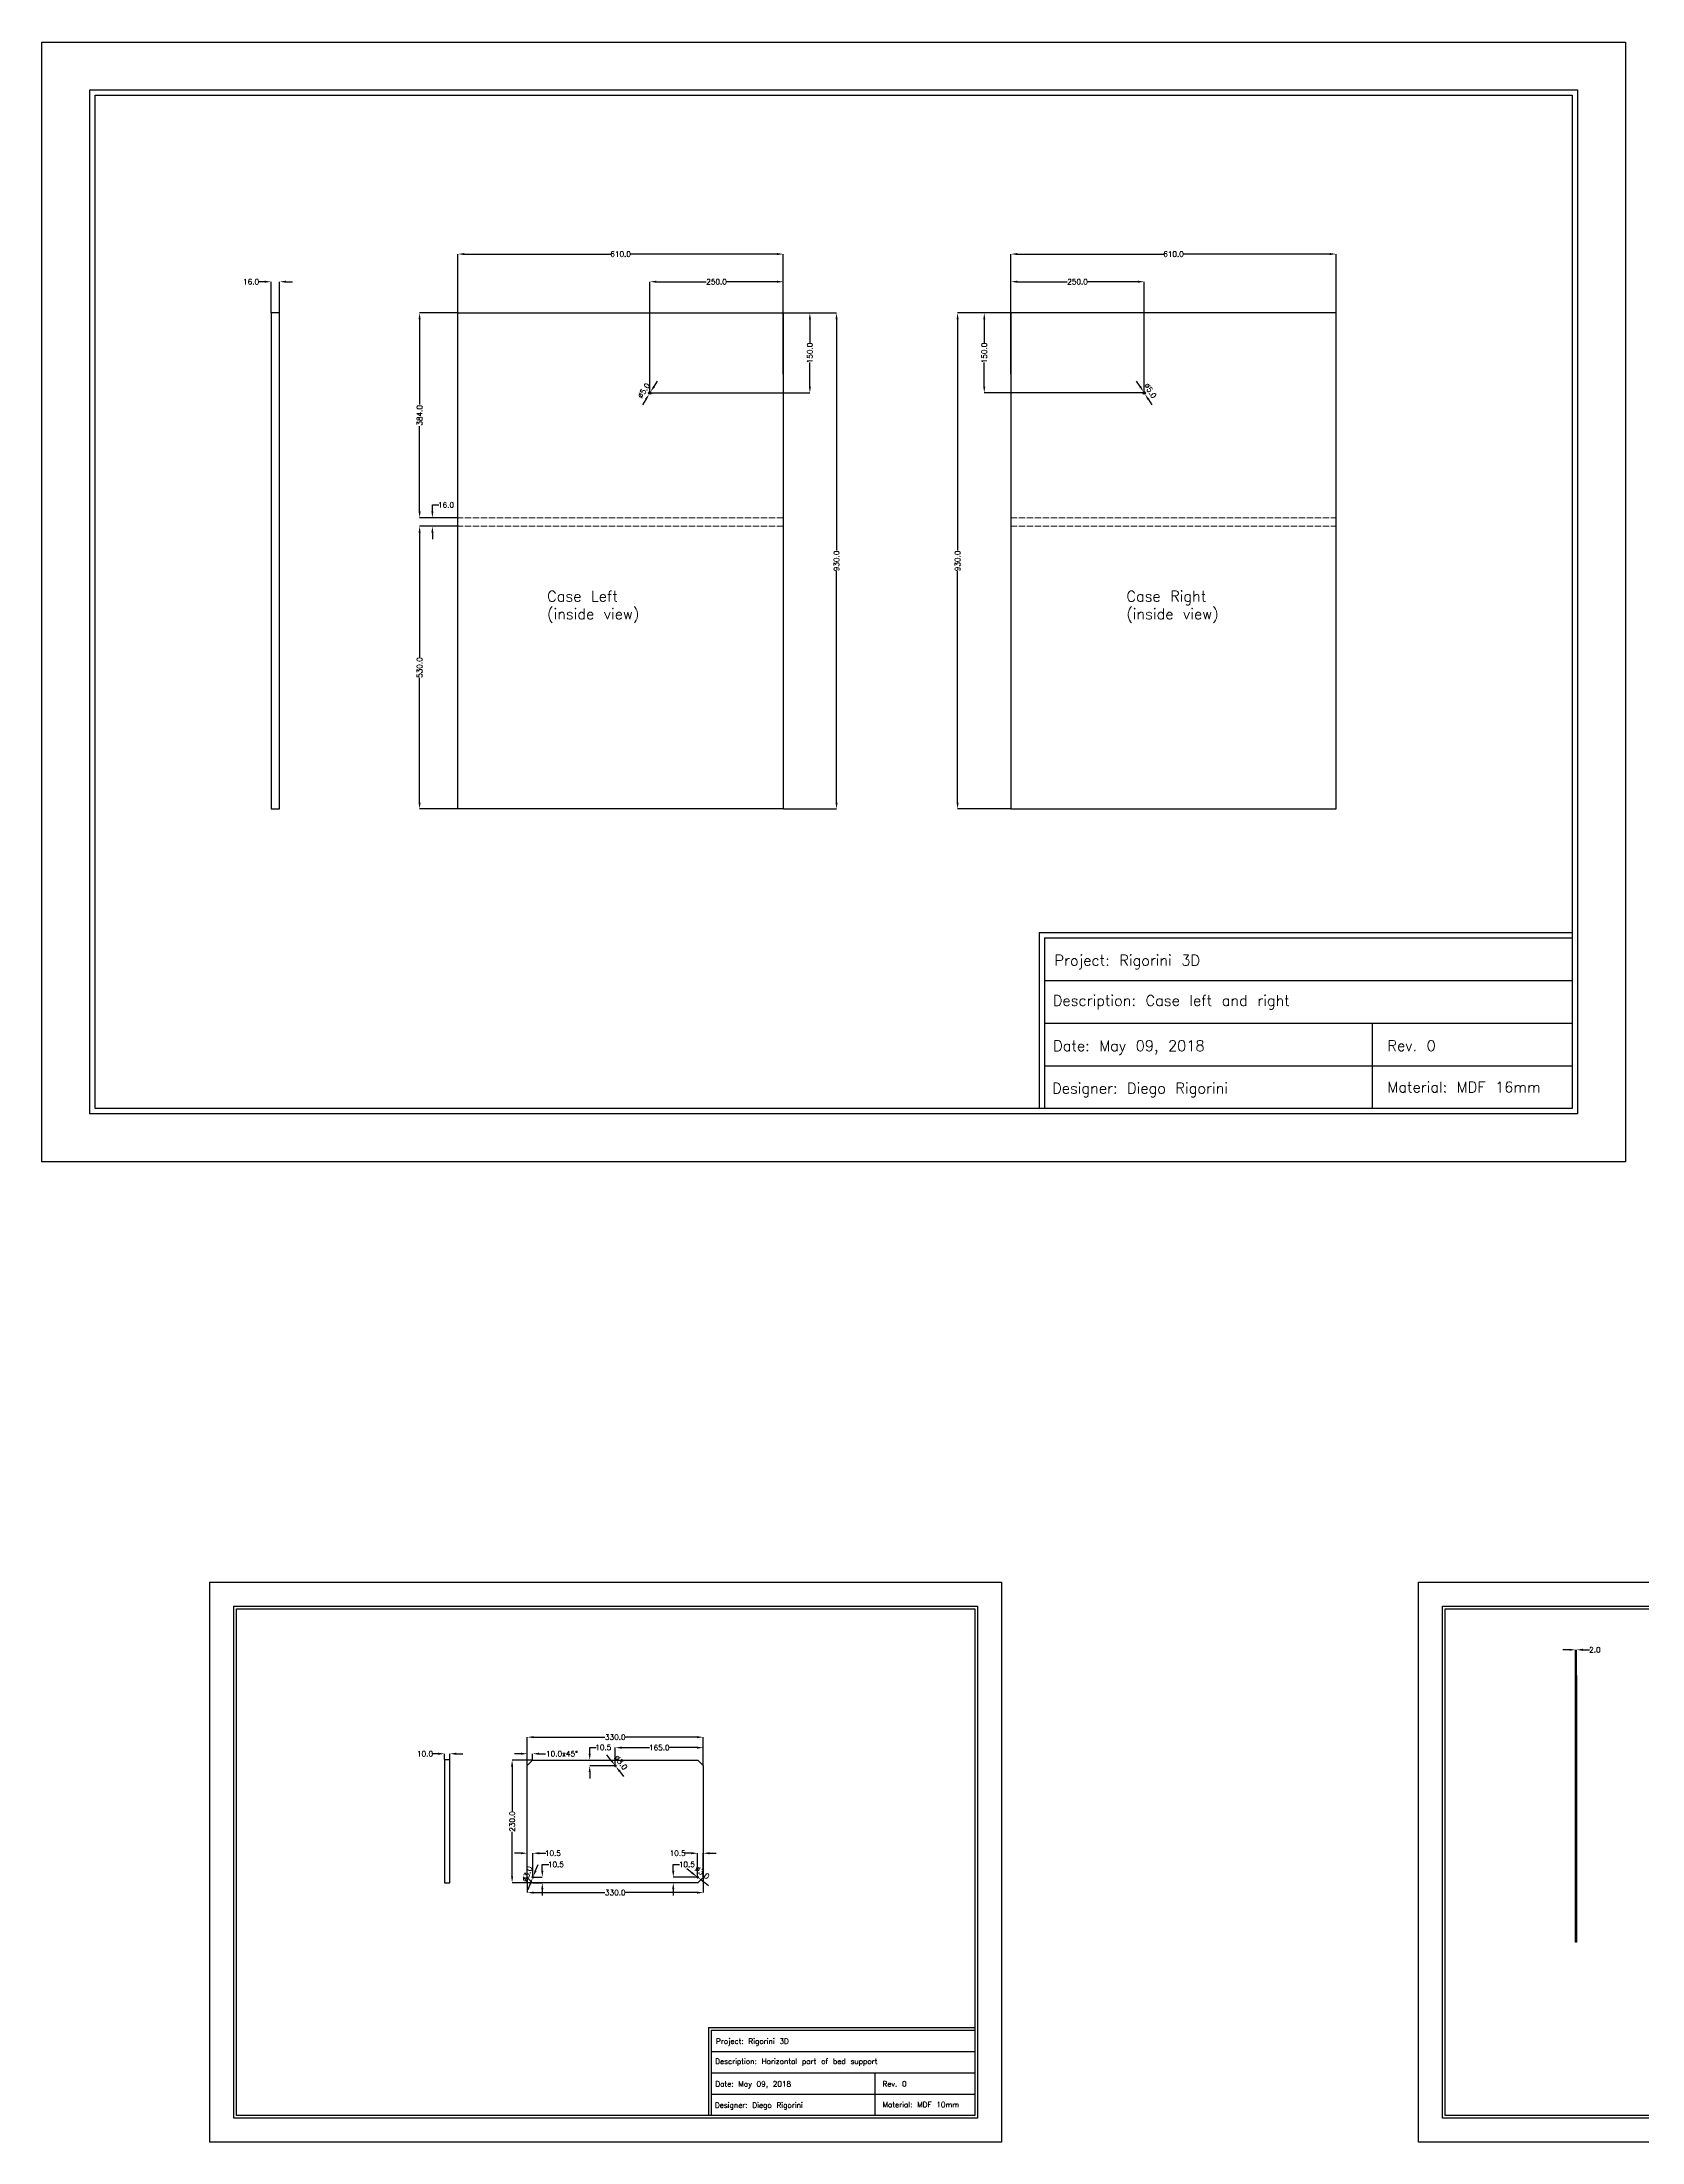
# Model space of a CAD drawing. Header units: millimetres. Extents: x -4601 to 5059, y -189 to 3749.
# Drawn here: x -1205 to 1795, y -189 to 3749 of the extents above; entities that cross this region are included whole.
import ezdxf

# ---------------------------------------------------------------- set-up
doc = ezdxf.new("R2010")
doc.units = ezdxf.units.MM
doc.linetypes.add('ISO02W100', pattern=[15, 12, -3])
doc.layers.get('0').update_dxf_attribs({"lineweight": 25})
doc.layers.add('Construction', color=12, linetype='ISO02W100', lineweight=9)
doc.layers.add('DIMENSION', color=150, linetype='Continuous', lineweight=9)
doc.layers.add('NoPrint', color=3, linetype='Continuous', plot=False)
doc.styles.get("Standard").update_dxf_attribs({"font": 'txt.shx', "height": 10})
doc.dimstyles.get("Standard").update_dxf_attribs({"dimscale": 100, "dimtxt": 12, "dimasz": 12, "dimexe": 0, "dimexo": 0.5, "dimgap": 1, "dimtad": 0, "dimtoh": 1, "dimdec": 1, "dimzin": 0, "dimdsep": 46, "dimtxsty": 'Standard', "dimcen": 2.5, "dimadec": 0, "dimazin": 0, "dimtfac": 1, "dimtdec": 4, "dimtofl": 0, "dimtmove": 0, "dimatfit": 3, "dimfxl": 1, "dimtolj": 1, "dimtzin": 0, "dimarcsym": 0})

# ---------------------------------------------------------------- blocks, each defined once
blk = doc.blocks.new('*D9')
at = {"layer": 'Defpoints', "color": 0}
for p in [(611.9, 3299.1), (611.9, 3125.1), (861.9, 3090.5)]:
    blk.add_point(p, dxfattribs=at)
at = {"layer": 'DIMENSION', "color": 0, "lineweight": -2}
for p, q in [((611.9, 3125.6), (611.9, 3299.1)), ((623.9, 3299.1), (717.6, 3299.1)), ((849.9, 3299.1), (756.3, 3299.1)), ((861.9, 3091), (861.9, 3299.1))]:
    blk.add_line(p, q, dxfattribs=at)
at = {"layer": 'DIMENSION', "color": 0}
for points in [[(623.9, 3301.1), (623.9, 3297.1), (611.9, 3299.1)], [(849.9, 3297.1), (849.9, 3301.1), (861.9, 3299.1)]]:
    blk.add_solid(points, dxfattribs=at)
at = {"layer": 'DIMENSION', "color": 0, "insert": (736.9, 3299.1), "char_height": 10, "attachment_point": 5}
blk.add_mtext('\\A1;250.0', dxfattribs=at)
blk = doc.blocks.new('*D12')
at = {"layer": 'Defpoints', "color": 0}
for p in [(561.9, 3240.5), (611.9, 3240.5), (861.9, 3090.5)]:
    blk.add_point(p, dxfattribs=at)
at = {"layer": 'DIMENSION', "color": 0, "lineweight": -2}
for p, q in [((611.4, 3240.5), (561.9, 3240.5)), ((561.9, 3228.5), (561.9, 3183.2)), ((561.9, 3102.5), (561.9, 3147.8)), ((861.4, 3090.5), (561.9, 3090.5))]:
    blk.add_line(p, q, dxfattribs=at)
at = {"layer": 'DIMENSION', "color": 0}
for points in [[(563.9, 3228.5), (559.9, 3228.5), (561.9, 3240.5)], [(559.9, 3102.5), (563.9, 3102.5), (561.9, 3090.5)]]:
    blk.add_solid(points, dxfattribs=at)
at = {"layer": 'DIMENSION', "color": 0, "insert": (561.9, 3165.5), "char_height": 10, "attachment_point": 5, "rotation": 90}
blk.add_mtext('\\A1;150.0', dxfattribs=at)
blk = doc.blocks.new('*D16')
at = {"layer": 'Defpoints', "color": 0}
for p in [(860.6, 3092.6), (863.3, 3088.4)]:
    blk.add_point(p, dxfattribs=at)
at = {"layer": 'DIMENSION', "color": 0, "lineweight": -2}
for p, q in [((854.2, 3102.8), (847.7, 3112.9)), ((869.7, 3078.3), (876.1, 3068.1))]:
    blk.add_line(p, q, dxfattribs=at)
at = {"layer": 'DIMENSION', "color": 0}
for p, q in [((859.4, 3090.5), (864.4, 3090.5)), ((861.9, 3088), (861.9, 3093))]:
    blk.add_line(p, q, dxfattribs=at)
for points in [[(852.5, 3101.7), (855.8, 3103.8), (860.6, 3092.6)], [(871.4, 3079.3), (868, 3077.2), (863.3, 3088.4)]]:
    blk.add_solid(points, dxfattribs=at)
at = {"layer": 'DIMENSION', "color": 0, "insert": (873.4, 3094.8), "char_height": 10, "attachment_point": 5, "rotation": 302.3921}
blk.add_mtext('\\A1;{\\Q0;%%c}5.0', dxfattribs=at)
blk = doc.blocks.new('*D19')
at = {"layer": 'Defpoints', "color": 0}
for p in [(611.9, 3240.5), (511.9, 2310.5), (611.9, 2310.5)]:
    blk.add_point(p, dxfattribs=at)
at = {"layer": 'DIMENSION', "color": 0, "lineweight": -2}
for p, q in [((611.4, 3240.5), (511.9, 3240.5)), ((511.9, 3228.5), (511.9, 2794.8)), ((511.9, 2322.5), (511.9, 2756.2)), ((611.4, 2310.5), (511.9, 2310.5))]:
    blk.add_line(p, q, dxfattribs=at)
at = {"layer": 'DIMENSION', "color": 0}
for points in [[(513.9, 3228.5), (509.9, 3228.5), (511.9, 3240.5)], [(509.9, 2322.5), (513.9, 2322.5), (511.9, 2310.5)]]:
    blk.add_solid(points, dxfattribs=at)
at = {"layer": 'DIMENSION', "color": 0, "insert": (511.9, 2775.5), "char_height": 10, "attachment_point": 5, "rotation": 90}
blk.add_mtext('\\A1;930.0', dxfattribs=at)
blk = doc.blocks.new('*D21')
at = {"layer": 'Defpoints', "color": 0}
for p in [(611.9, 3351), (611.9, 3240.5), (1221.9, 3240.5)]:
    blk.add_point(p, dxfattribs=at)
at = {"layer": 'DIMENSION', "color": 0, "lineweight": -2}
for p, q in [((611.9, 3241), (611.9, 3351)), ((623.9, 3351), (899.3, 3351)), ((1209.9, 3351), (934.6, 3351)), ((1221.9, 3241), (1221.9, 3351))]:
    blk.add_line(p, q, dxfattribs=at)
at = {"layer": 'DIMENSION', "color": 0}
for points in [[(623.9, 3353), (623.9, 3349), (611.9, 3351)], [(1209.9, 3349), (1209.9, 3353), (1221.9, 3351)]]:
    blk.add_solid(points, dxfattribs=at)
at = {"layer": 'DIMENSION', "color": 0, "insert": (916.9, 3351), "char_height": 10, "attachment_point": 5}
blk.add_mtext('\\A1;610.0', dxfattribs=at)
blk = doc.blocks.new('*D23')
at = {"layer": 'Defpoints', "color": 0}
for p in [(184.9, 3299.1), (184.9, 3125.1), (-65.1, 3090.5)]:
    blk.add_point(p, dxfattribs=at)
at = {"layer": 'DIMENSION', "color": 0, "lineweight": -2}
for p, q in [((-65.1, 3091), (-65.1, 3299.1)), ((-53.1, 3299.1), (40.6, 3299.1)), ((172.9, 3299.1), (79.2, 3299.1)), ((184.9, 3125.6), (184.9, 3299.1))]:
    blk.add_line(p, q, dxfattribs=at)
at = {"layer": 'DIMENSION', "color": 0}
for points in [[(-53.1, 3301.1), (-53.1, 3297.1), (-65.1, 3299.1)], [(172.9, 3297.1), (172.9, 3301.1), (184.9, 3299.1)]]:
    blk.add_solid(points, dxfattribs=at)
at = {"layer": 'DIMENSION', "color": 0, "insert": (59.9, 3299.1), "char_height": 10, "attachment_point": 5}
blk.add_mtext('\\A1;250.0', dxfattribs=at)
blk = doc.blocks.new('*D24')
at = {"layer": 'Defpoints', "color": 0}
for p in [(184.9, 3240.5), (234.9, 3240.5), (-65.1, 3090.5)]:
    blk.add_point(p, dxfattribs=at)
at = {"layer": 'DIMENSION', "color": 0, "lineweight": -2}
for p, q in [((185.4, 3240.5), (234.9, 3240.5)), ((234.9, 3228.5), (234.9, 3183.2)), ((234.9, 3102.5), (234.9, 3147.8)), ((-64.6, 3090.5), (234.9, 3090.5))]:
    blk.add_line(p, q, dxfattribs=at)
at = {"layer": 'DIMENSION', "color": 0}
for points in [[(236.9, 3228.5), (232.9, 3228.5), (234.9, 3240.5)], [(232.9, 3102.5), (236.9, 3102.5), (234.9, 3090.5)]]:
    blk.add_solid(points, dxfattribs=at)
at = {"layer": 'DIMENSION', "color": 0, "insert": (234.9, 3165.5), "char_height": 10, "attachment_point": 5, "rotation": 90}
blk.add_mtext('\\A1;150.0', dxfattribs=at)
blk = doc.blocks.new('*D25')
at = {"layer": 'Defpoints', "color": 0}
for p in [(-66.4, 3088.4), (-63.8, 3092.6)]:
    blk.add_point(p, dxfattribs=at)
at = {"layer": 'DIMENSION', "color": 0, "lineweight": -2}
for p, q in [((-57.3, 3102.8), (-50.9, 3112.9)), ((-72.9, 3078.3), (-79.3, 3068.1))]:
    blk.add_line(p, q, dxfattribs=at)
at = {"layer": 'DIMENSION', "color": 0}
for p, q in [((-67.6, 3090.5), (-62.6, 3090.5)), ((-65.1, 3088), (-65.1, 3093))]:
    blk.add_line(p, q, dxfattribs=at)
for points in [[(-71.2, 3077.2), (-74.6, 3079.3), (-66.4, 3088.4)], [(-59, 3103.8), (-55.6, 3101.7), (-63.8, 3092.6)]]:
    blk.add_solid(points, dxfattribs=at)
at = {"layer": 'DIMENSION', "color": 0, "insert": (-76.6, 3094.8), "char_height": 10, "attachment_point": 5, "rotation": 57.6079}
blk.add_mtext('\\A1;{\\Q0;%%c}5.0', dxfattribs=at)
blk = doc.blocks.new('*D26')
at = {"layer": 'Defpoints', "color": 0}
for p in [(184.9, 3240.5), (184.9, 2310.5), (284.9, 2310.5)]:
    blk.add_point(p, dxfattribs=at)
at = {"layer": 'DIMENSION', "color": 0, "lineweight": -2}
for p, q in [((185.4, 3240.5), (284.9, 3240.5)), ((284.9, 3228.5), (284.9, 2794.8)), ((284.9, 2322.5), (284.9, 2756.2)), ((185.4, 2310.5), (284.9, 2310.5))]:
    blk.add_line(p, q, dxfattribs=at)
at = {"layer": 'DIMENSION', "color": 0}
for points in [[(286.9, 3228.5), (282.9, 3228.5), (284.9, 3240.5)], [(282.9, 2322.5), (286.9, 2322.5), (284.9, 2310.5)]]:
    blk.add_solid(points, dxfattribs=at)
at = {"layer": 'DIMENSION', "color": 0, "insert": (284.9, 2775.5), "char_height": 10, "attachment_point": 5, "rotation": 90}
blk.add_mtext('\\A1;930.0', dxfattribs=at)
blk = doc.blocks.new('*D27')
at = {"layer": 'Defpoints', "color": 0}
for p in [(184.9, 3351), (-425.1, 3240.5), (184.9, 3240.5)]:
    blk.add_point(p, dxfattribs=at)
at = {"layer": 'DIMENSION', "color": 0, "lineweight": -2}
for p, q in [((-425.1, 3241), (-425.1, 3351)), ((-413.1, 3351), (-137.8, 3351)), ((172.9, 3351), (-102.4, 3351)), ((184.9, 3241), (184.9, 3351))]:
    blk.add_line(p, q, dxfattribs=at)
at = {"layer": 'DIMENSION', "color": 0}
for points in [[(-413.1, 3353), (-413.1, 3349), (-425.1, 3351)], [(172.9, 3349), (172.9, 3353), (184.9, 3351)]]:
    blk.add_solid(points, dxfattribs=at)
at = {"layer": 'DIMENSION', "color": 0, "insert": (-120.1, 3351), "char_height": 10, "attachment_point": 5}
blk.add_mtext('\\A1;610.0', dxfattribs=at)
blk = doc.blocks.new('*D164')
at = {"layer": 'Defpoints', "color": 0}
for p in [(-775.6, 3299.1), (-775.6, 3240.5), (-759.6, 3240.5)]:
    blk.add_point(p, dxfattribs=at)
at = {"layer": 'DIMENSION', "color": 0, "lineweight": -2}
for p, q in [((-787.6, 3299.1), (-799.6, 3299.1)), ((-775.6, 3241), (-775.6, 3299.1)), ((-759.6, 3241), (-759.6, 3299.1)), ((-747.6, 3299.1), (-735.6, 3299.1))]:
    blk.add_line(p, q, dxfattribs=at)
at = {"layer": 'DIMENSION', "color": 0}
for points in [[(-787.6, 3297.1), (-787.6, 3301.1), (-775.6, 3299.1)], [(-747.6, 3301.1), (-747.6, 3297.1), (-759.6, 3299.1)]]:
    blk.add_solid(points, dxfattribs=at)
at = {"layer": 'DIMENSION', "color": 0, "insert": (-813.1, 3299.1), "char_height": 10, "attachment_point": 5}
blk.add_mtext('\\A1;16.0', dxfattribs=at)
blk = doc.blocks.new('*D180')
at = {"layer": 'Defpoints', "color": 0}
for p in [(-295.1, 526.7), (-285.1, 538.7), (-285.1, 526.7)]:
    blk.add_point(p, dxfattribs=at)
at = {"layer": 'DIMENSION', "color": 0, "lineweight": -2}
for p, q in [((-307.1, 538.7), (-319.1, 538.7)), ((-295.1, 527.2), (-295.1, 538.7)), ((-285.1, 527.2), (-285.1, 538.7)), ((-273.1, 538.7), (-261.1, 538.7))]:
    blk.add_line(p, q, dxfattribs=at)
at = {"layer": 'DIMENSION', "color": 0}
for points in [[(-307.1, 536.7), (-307.1, 540.7), (-295.1, 538.7)], [(-273.1, 540.7), (-273.1, 536.7), (-285.1, 538.7)]]:
    blk.add_solid(points, dxfattribs=at)
at = {"layer": 'DIMENSION', "color": 0, "insert": (-230.1, 538.7), "char_height": 10, "attachment_point": 5}
blk.add_mtext('\\A1;10.0x45°', dxfattribs=at)
blk = doc.blocks.new('*D181')
at = {"layer": 'Defpoints', "color": 0}
for p in [(-285.1, 526.7), (-323.6, 296.7), (-284.5, 296.7)]:
    blk.add_point(p, dxfattribs=at)
at = {"layer": 'DIMENSION', "color": 0, "lineweight": -2}
for p, q in [((-285.6, 526.7), (-323.6, 526.7)), ((-323.6, 514.7), (-323.6, 431)), ((-323.6, 308.7), (-323.6, 392.4)), ((-285, 296.7), (-323.6, 296.7))]:
    blk.add_line(p, q, dxfattribs=at)
at = {"layer": 'DIMENSION', "color": 0}
for points in [[(-321.6, 514.7), (-325.6, 514.7), (-323.6, 526.7)], [(-325.6, 308.7), (-321.6, 308.7), (-323.6, 296.7)]]:
    blk.add_solid(points, dxfattribs=at)
at = {"layer": 'DIMENSION', "color": 0, "insert": (-323.6, 411.7), "char_height": 10, "attachment_point": 5, "rotation": 90}
blk.add_mtext('\\A1;230.0', dxfattribs=at)
blk = doc.blocks.new('*D184')
at = {"layer": 'Defpoints', "color": 0}
for p in [(-295.1, 306.7), (34.9, 306.7), (34.9, 278.3)]:
    blk.add_point(p, dxfattribs=at)
at = {"layer": 'DIMENSION', "color": 0, "lineweight": -2}
for p, q in [((-295.1, 306.2), (-295.1, 278.3)), ((-283.1, 278.3), (-149.4, 278.3)), ((22.9, 278.3), (-110.7, 278.3)), ((34.9, 306.2), (34.9, 278.3))]:
    blk.add_line(p, q, dxfattribs=at)
at = {"layer": 'DIMENSION', "color": 0}
for points in [[(-283.1, 280.3), (-283.1, 276.3), (-295.1, 278.3)], [(22.9, 276.3), (22.9, 280.3), (34.9, 278.3)]]:
    blk.add_solid(points, dxfattribs=at)
at = {"layer": 'DIMENSION', "color": 0, "insert": (-130.1, 278.3), "char_height": 10, "attachment_point": 5}
blk.add_mtext('\\A1;330.0', dxfattribs=at)
blk = doc.blocks.new('*D186')
at = {"layer": 'Defpoints', "color": 0}
for p in [(-284.6, 352.1), (-295.1, 306.7), (-284.6, 307.2)]:
    blk.add_point(p, dxfattribs=at)
at = {"layer": 'DIMENSION', "color": 0, "lineweight": -2}
for p, q in [((-307.1, 352.1), (-319.1, 352.1)), ((-295.1, 307.2), (-295.1, 352.1)), ((-284.6, 307.7), (-284.6, 352.1)), ((-272.6, 352.1), (-260.6, 352.1))]:
    blk.add_line(p, q, dxfattribs=at)
at = {"layer": 'DIMENSION', "color": 0}
for points in [[(-307.1, 350.1), (-307.1, 354.1), (-295.1, 352.1)], [(-272.6, 354.1), (-272.6, 350.1), (-284.6, 352.1)]]:
    blk.add_solid(points, dxfattribs=at)
at = {"layer": 'DIMENSION', "color": 0, "insert": (-247.1, 352.1), "char_height": 10, "attachment_point": 5}
blk.add_mtext('\\A1;10.5', dxfattribs=at)
blk = doc.blocks.new('*D189')
at = {"layer": 'Defpoints', "color": 0}
for p in [(24.4, 352.1), (24.4, 307.2), (34.9, 307.2)]:
    blk.add_point(p, dxfattribs=at)
at = {"layer": 'DIMENSION', "color": 0, "lineweight": -2}
for p, q in [((12.4, 352.1), (0.4, 352.1)), ((24.4, 307.7), (24.4, 352.1)), ((34.9, 307.7), (34.9, 352.1)), ((46.9, 352.1), (58.9, 352.1))]:
    blk.add_line(p, q, dxfattribs=at)
at = {"layer": 'DIMENSION', "color": 0}
for points in [[(12.4, 350.1), (12.4, 354.1), (24.4, 352.1)], [(46.9, 354.1), (46.9, 350.1), (34.9, 352.1)]]:
    blk.add_solid(points, dxfattribs=at)
at = {"layer": 'DIMENSION', "color": 0, "insert": (-13.1, 352.1), "char_height": 10, "attachment_point": 5}
blk.add_mtext('\\A1;10.5', dxfattribs=at)
blk = doc.blocks.new('*D191')
at = {"layer": 'Defpoints', "color": 0}
for p in [(-285, 296.7), (-284.6, 307.2), (-267, 307.2)]:
    blk.add_point(p, dxfattribs=at)
at = {"layer": 'DIMENSION', "color": 0, "lineweight": -2}
for p, q in [((-267, 331.2), (-255, 331.2)), ((-267, 319.2), (-267, 331.2)), ((-284.5, 296.7), (-267, 296.7)), ((-284.1, 307.2), (-267, 307.2)), ((-267, 284.7), (-267, 272.7))]:
    blk.add_line(p, q, dxfattribs=at)
at = {"layer": 'DIMENSION', "color": 0}
for points in [[(-269, 319.2), (-265, 319.2), (-267, 307.2)], [(-265, 284.7), (-269, 284.7), (-267, 296.7)]]:
    blk.add_solid(points, dxfattribs=at)
at = {"layer": 'DIMENSION', "color": 0, "insert": (-241.5, 331.2), "char_height": 10, "attachment_point": 5}
blk.add_mtext('\\A1;10.5', dxfattribs=at)
blk = doc.blocks.new('*D192')
at = {"layer": 'Defpoints', "color": 0}
for p in [(-21.4, 307.2), (24.4, 307.2), (24.9, 296.7)]:
    blk.add_point(p, dxfattribs=at)
at = {"layer": 'DIMENSION', "color": 0, "lineweight": -2}
for p, q in [((-21.4, 331.2), (-9.4, 331.2)), ((-21.4, 319.2), (-21.4, 331.2)), ((23.9, 307.2), (-21.4, 307.2)), ((24.4, 296.7), (-21.4, 296.7)), ((-21.4, 284.7), (-21.4, 272.7))]:
    blk.add_line(p, q, dxfattribs=at)
at = {"layer": 'DIMENSION', "color": 0}
for points in [[(-23.4, 319.2), (-19.4, 319.2), (-21.4, 307.2)], [(-19.4, 284.7), (-23.4, 284.7), (-21.4, 296.7)]]:
    blk.add_solid(points, dxfattribs=at)
at = {"layer": 'DIMENSION', "color": 0, "insert": (4.1, 331.2), "char_height": 10, "attachment_point": 5}
blk.add_mtext('\\A1;10.5', dxfattribs=at)
blk = doc.blocks.new('*D194')
at = {"layer": 'Defpoints', "color": 0}
for p in [(34.9, 569.8), (-295.1, 516.7), (34.9, 516.7)]:
    blk.add_point(p, dxfattribs=at)
at = {"layer": 'DIMENSION', "color": 0, "lineweight": -2}
for p, q in [((-295.1, 517.2), (-295.1, 569.8)), ((-283.1, 569.8), (-149.4, 569.8)), ((22.9, 569.8), (-110.7, 569.8)), ((34.9, 517.2), (34.9, 569.8))]:
    blk.add_line(p, q, dxfattribs=at)
at = {"layer": 'DIMENSION', "color": 0}
for points in [[(-283.1, 571.8), (-283.1, 567.8), (-295.1, 569.8)], [(22.9, 567.8), (22.9, 571.8), (34.9, 569.8)]]:
    blk.add_solid(points, dxfattribs=at)
at = {"layer": 'DIMENSION', "color": 0, "insert": (-130.1, 569.8), "char_height": 10, "attachment_point": 5}
blk.add_mtext('\\A1;330.0', dxfattribs=at)
blk = doc.blocks.new('*D195')
at = {"layer": 'Defpoints', "color": 0}
for p in [(-130.1, 550.1), (-130.1, 516.2), (34.9, 516.7)]:
    blk.add_point(p, dxfattribs=at)
at = {"layer": 'DIMENSION', "color": 0, "lineweight": -2}
for p, q in [((-130.1, 516.7), (-130.1, 550.1)), ((-118.1, 550.1), (-66.1, 550.1)), ((22.9, 550.1), (-29.1, 550.1)), ((34.9, 517.2), (34.9, 550.1))]:
    blk.add_line(p, q, dxfattribs=at)
at = {"layer": 'DIMENSION', "color": 0}
for points in [[(-118.1, 552.1), (-118.1, 548.1), (-130.1, 550.1)], [(22.9, 548.1), (22.9, 552.1), (34.9, 550.1)]]:
    blk.add_solid(points, dxfattribs=at)
at = {"layer": 'DIMENSION', "color": 0, "insert": (-47.6, 550.1), "char_height": 10, "attachment_point": 5}
blk.add_mtext('\\A1;165.0', dxfattribs=at)
blk = doc.blocks.new('*D197')
at = {"layer": 'Defpoints', "color": 0}
for p in [(-279.6, 526.7), (-178.1, 526.7), (-130.1, 516.2)]:
    blk.add_point(p, dxfattribs=at)
at = {"layer": 'DIMENSION', "color": 0, "lineweight": -2}
for p, q in [((-279.1, 526.7), (-178.1, 526.7)), ((-178.1, 550.7), (-166.1, 550.7)), ((-178.1, 538.7), (-178.1, 550.7)), ((-130.6, 516.2), (-178.1, 516.2)), ((-178.1, 504.2), (-178.1, 492.2))]:
    blk.add_line(p, q, dxfattribs=at)
at = {"layer": 'DIMENSION', "color": 0}
for points in [[(-180.1, 538.7), (-176.1, 538.7), (-178.1, 526.7)], [(-176.1, 504.2), (-180.1, 504.2), (-178.1, 516.2)]]:
    blk.add_solid(points, dxfattribs=at)
at = {"layer": 'DIMENSION', "color": 0, "insert": (-152.6, 550.7), "char_height": 10, "attachment_point": 5}
blk.add_mtext('\\A1;10.5', dxfattribs=at)
blk = doc.blocks.new('*D200')
at = {"layer": 'Defpoints', "color": 0}
for p in [(-131, 517.4), (-129.1, 515)]:
    blk.add_point(p, dxfattribs=at)
at = {"layer": 'DIMENSION', "color": 0, "lineweight": -2}
for p, q in [((-138.3, 526.9), (-145.7, 536.4)), ((-121.8, 505.5), (-114.5, 496))]:
    blk.add_line(p, q, dxfattribs=at)
at = {"layer": 'DIMENSION', "color": 0}
for p, q in [((-132.6, 516.2), (-127.6, 516.2)), ((-130.1, 513.7), (-130.1, 518.7))]:
    blk.add_line(p, q, dxfattribs=at)
for points in [[(-139.9, 525.7), (-136.7, 528.1), (-131, 517.4)], [(-120.2, 506.7), (-123.4, 504.3), (-129.1, 515)]]:
    blk.add_solid(points, dxfattribs=at)
at = {"layer": 'DIMENSION', "color": 0, "insert": (-119.7, 522.3), "char_height": 10, "attachment_point": 5, "rotation": 307.693}
blk.add_mtext('\\A1;{\\Q0;%%c}3.0', dxfattribs=at)
blk = doc.blocks.new('*D202')
at = {"layer": 'Defpoints', "color": 0}
for p in [(-285.1, 305.8), (-284, 308.6)]:
    blk.add_point(p, dxfattribs=at)
at = {"layer": 'DIMENSION', "color": 0, "lineweight": -2}
for p, q in [((-279.5, 319.7), (-274.9, 330.8)), ((-289.7, 294.7), (-294.2, 283.6))]:
    blk.add_line(p, q, dxfattribs=at)
at = {"layer": 'DIMENSION', "color": 0}
for p, q in [((-287.1, 307.2), (-282.1, 307.2)), ((-284.6, 304.7), (-284.6, 309.7))]:
    blk.add_line(p, q, dxfattribs=at)
for points in [[(-281.3, 320.5), (-277.6, 318.9), (-284, 308.6)], [(-287.8, 293.9), (-291.5, 295.5), (-285.1, 305.8)]]:
    blk.add_solid(points, dxfattribs=at)
at = {"layer": 'DIMENSION', "color": 0, "insert": (-295.1, 313.1), "char_height": 10, "attachment_point": 5, "rotation": 67.767}
blk.add_mtext('\\A1;{\\Q0;%%c}3.0', dxfattribs=at)
blk = doc.blocks.new('*D203')
at = {"layer": 'Defpoints', "color": 0}
for p in [(23.2, 308.1), (25.6, 306.3)]:
    blk.add_point(p, dxfattribs=at)
at = {"layer": 'DIMENSION', "color": 0, "lineweight": -2}
for p, q in [((13.7, 315.4), (4.1, 322.6)), ((35.2, 299), (44.7, 291.7))]:
    blk.add_line(p, q, dxfattribs=at)
at = {"layer": 'DIMENSION', "color": 0}
for p, q in [((21.9, 307.2), (26.9, 307.2)), ((24.4, 304.7), (24.4, 309.7))]:
    blk.add_line(p, q, dxfattribs=at)
for points in [[(12.5, 313.8), (14.9, 317), (23.2, 308.1)], [(36.4, 300.6), (34, 297.4), (25.6, 306.3)]]:
    blk.add_solid(points, dxfattribs=at)
at = {"layer": 'DIMENSION', "color": 0, "insert": (32.9, 315.8), "char_height": 10, "attachment_point": 5, "rotation": 322.71}
blk.add_mtext('\\A1;{\\Q0;%%c}3.0', dxfattribs=at)
blk = doc.blocks.new('*D205')
at = {"layer": 'Defpoints', "color": 0}
for p in [(-450.3, 538.7), (-450.3, 527.2), (-440.3, 527.2)]:
    blk.add_point(p, dxfattribs=at)
at = {"layer": 'DIMENSION', "color": 0, "lineweight": -2}
for p, q in [((-462.3, 538.7), (-474.3, 538.7)), ((-450.3, 527.7), (-450.3, 538.7)), ((-440.3, 527.7), (-440.3, 538.7)), ((-428.3, 538.7), (-416.3, 538.7))]:
    blk.add_line(p, q, dxfattribs=at)
at = {"layer": 'DIMENSION', "color": 0}
for points in [[(-462.3, 536.7), (-462.3, 540.7), (-450.3, 538.7)], [(-428.3, 540.7), (-428.3, 536.7), (-440.3, 538.7)]]:
    blk.add_solid(points, dxfattribs=at)
at = {"layer": 'DIMENSION', "color": 0, "insert": (-486.9, 538.7), "char_height": 10, "attachment_point": 5}
blk.add_mtext('\\A1;10.0', dxfattribs=at)
blk = doc.blocks.new('*D211')
at = {"layer": 'Defpoints', "color": 0}
for p in [(1672.9, 733.6), (1670.9, 685.6), (1672.9, 685.6)]:
    blk.add_point(p, dxfattribs=at)
at = {"layer": 'DIMENSION', "color": 0, "lineweight": -2}
for p, q in [((1658.9, 733.6), (1646.9, 733.6)), ((1670.9, 686.1), (1670.9, 733.6)), ((1672.9, 686.1), (1672.9, 733.6)), ((1684.9, 733.6), (1696.9, 733.6))]:
    blk.add_line(p, q, dxfattribs=at)
at = {"layer": 'DIMENSION', "color": 0}
for points in [[(1658.9, 731.6), (1658.9, 735.6), (1670.9, 733.6)], [(1684.9, 735.6), (1684.9, 731.6), (1672.9, 733.6)]]:
    blk.add_solid(points, dxfattribs=at)
at = {"layer": 'DIMENSION', "color": 0, "insert": (1707.1, 733.6), "char_height": 10, "attachment_point": 5}
blk.add_mtext('\\A1;2.0', dxfattribs=at)
blk = doc.blocks.new('*D223')
at = {"layer": 'Defpoints', "color": 0}
for p in [(-497.1, 2840.5), (-425.1, 2840.5), (-425.1, 2310.5)]:
    blk.add_point(p, dxfattribs=at)
at = {"layer": 'DIMENSION', "color": 0, "lineweight": -2}
for p, q in [((-425.6, 2840.5), (-497.1, 2840.5)), ((-497.1, 2828.5), (-497.1, 2594.8)), ((-497.1, 2322.5), (-497.1, 2556.2)), ((-425.6, 2310.5), (-497.1, 2310.5))]:
    blk.add_line(p, q, dxfattribs=at)
at = {"layer": 'DIMENSION', "color": 0}
for points in [[(-495.1, 2828.5), (-499.1, 2828.5), (-497.1, 2840.5)], [(-499.1, 2322.5), (-495.1, 2322.5), (-497.1, 2310.5)]]:
    blk.add_solid(points, dxfattribs=at)
at = {"layer": 'DIMENSION', "color": 0, "insert": (-497.1, 2575.5), "char_height": 10, "attachment_point": 5, "rotation": 90}
blk.add_mtext('\\A1;530.0', dxfattribs=at)
blk = doc.blocks.new('*D225')
at = {"layer": 'Defpoints', "color": 0}
for p in [(-473.1, 2856.5), (-425.1, 2856.5), (-425.1, 2840.5)]:
    blk.add_point(p, dxfattribs=at)
at = {"layer": 'DIMENSION', "color": 0, "lineweight": -2}
for p, q in [((-473.1, 2880.5), (-461.1, 2880.5)), ((-473.1, 2868.5), (-473.1, 2880.5)), ((-425.6, 2856.5), (-473.1, 2856.5)), ((-425.6, 2840.5), (-473.1, 2840.5)), ((-473.1, 2828.5), (-473.1, 2816.5))]:
    blk.add_line(p, q, dxfattribs=at)
at = {"layer": 'DIMENSION', "color": 0}
for points in [[(-475.1, 2868.5), (-471.1, 2868.5), (-473.1, 2856.5)], [(-471.1, 2828.5), (-475.1, 2828.5), (-473.1, 2840.5)]]:
    blk.add_solid(points, dxfattribs=at)
at = {"layer": 'DIMENSION', "color": 0, "insert": (-447.6, 2880.5), "char_height": 10, "attachment_point": 5}
blk.add_mtext('\\A1;16.0', dxfattribs=at)
blk = doc.blocks.new('*D226')
at = {"layer": 'Defpoints', "color": 0}
for p in [(-497.1, 3240.5), (-425.1, 3240.5), (-425.1, 2856.5)]:
    blk.add_point(p, dxfattribs=at)
at = {"layer": 'DIMENSION', "color": 0, "lineweight": -2}
for p, q in [((-425.6, 3240.5), (-497.1, 3240.5)), ((-497.1, 3228.5), (-497.1, 3068.7)), ((-497.1, 2868.5), (-497.1, 3028.3)), ((-425.6, 2856.5), (-497.1, 2856.5))]:
    blk.add_line(p, q, dxfattribs=at)
at = {"layer": 'DIMENSION', "color": 0}
for points in [[(-495.1, 3228.5), (-499.1, 3228.5), (-497.1, 3240.5)], [(-499.1, 2868.5), (-495.1, 2868.5), (-497.1, 2856.5)]]:
    blk.add_solid(points, dxfattribs=at)
at = {"layer": 'DIMENSION', "color": 0, "insert": (-497.1, 3048.5), "char_height": 10, "attachment_point": 5, "rotation": 90}
blk.add_mtext('\\A1;384.0', dxfattribs=at)

msp = doc.modelspace()

# ---------------------------------------------------------------- linework, layer by layer
for p, q in [((-775.58, 3240.51), (-775.58, 2310.51)), ((-759.58, 3240.51), (-775.58, 3240.51)), ((-759.58, 2310.51), (-759.58, 3240.51)), ((-425.1, 2310.51), (-425.1, 3240.51)), ((-425.1, 3240.51), (184.9, 3240.51)), ((184.9, 3240.51), (184.9, 2310.51)), ((1221.93, 3240.51), (611.93, 3240.51)), ((611.93, 3240.51), (611.93, 2310.51)), ((1221.93, 2310.51), (1221.93, 3240.51)), ((-775.58, 2310.51), (-759.58, 2310.51)), ((184.9, 2310.51), (-425.1, 2310.51)), ((611.93, 2310.51), (1221.93, 2310.51)), ((664.93, 2078.63), (1664.71, 2078.63)), ((664.93, 2078.63), (664.93, 1748.63)), ((674.93, 2068.63), (1664.71, 2068.63)), ((674.93, 2068.63), (674.93, 1748.63)), ((674.93, 1988.63), (1664.71, 1988.63)), ((-1105.29, 1748.63), (-1105.29, 1898.63)), ((674.93, 1908.63), (1664.71, 1908.63)), ((1289.19, 1908.63), (1289.19, 1748.63)), ((674.93, 1828.63), (1664.71, 1828.63)), ((-450.27, 527.2), (-450.27, 296.7)), ((-440.27, 527.2), (-450.27, 527.2)), ((-440.27, 296.7), (-440.27, 527.2)), ((-450.27, 296.7), (-440.27, 296.7)), ((44.51, 25.61), (544.4, 25.61)), ((44.51, 25.61), (44.51, -139.39)), ((49.51, 20.61), (544.4, 20.61)), ((49.51, 20.61), (49.51, -139.39)), ((49.51, -19.39), (544.4, -19.39)), ((49.51, -59.39), (544.4, -59.39)), ((356.64, -59.39), (356.64, -139.39)), ((49.51, -99.39), (544.4, -99.39))]:
    msp.add_line(p, q)
for points in [[(1674.71, 3658.63), (1674.71, 1738.63), (-1115.29, 1738.63), (-1115.29, 3658.63)], [(1664.71, 3648.63), (1664.71, 1748.63), (-1105.29, 1748.63), (-1105.29, 3648.63)], [(549.4, 815.61), (549.4, -144.39), (-845.6, -144.39), (-845.6, 815.61)], [(544.4, 810.61), (544.4, -139.39), (-840.6, -139.39), (-840.6, 810.61)], [(2816.1, 815.61), (2816.1, -144.39), (1421.1, -144.39), (1421.1, 815.61)], [(2811.1, 810.61), (2811.1, -139.39), (1426.1, -139.39), (1426.1, 810.61)], [(1672.94, 185.55), (1670.94, 185.55), (1670.94, 685.55), (1672.94, 685.55)], [(-295.07, 516.7), (-285.07, 526.7), (24.93, 526.7), (34.93, 516.7), (34.93, 306.7), (24.93, 296.7), (-285.07, 296.7), (-295.07, 306.7)]]:
    msp.add_lwpolyline(points, close=True)
for centre, radius in [((-65.1, 3090.51), 2.5), ((861.93, 3090.51), 2.5), ((-130.07, 516.2), 1.5), ((-284.57, 307.2), 1.5), ((24.43, 307.2), 1.5)]:
    msp.add_circle(centre, radius)
at = {"layer": 'Construction'}
for p, q in [((184.9, 2856.51), (-425.1, 2856.51)), ((184.9, 2840.51), (-425.1, 2840.51)), ((611.93, 2856.51), (1221.93, 2856.51)), ((611.93, 2840.51), (1221.93, 2840.51))]:
    msp.add_line(p, q, dxfattribs=at)
at = {"layer": 'NoPrint'}
for points in [[(1764.71, 3748.63), (1764.71, 1648.63), (-1205.29, 1648.63), (-1205.29, 3748.63)], [(594.4, 860.61), (594.4, -189.39), (-890.6, -189.39), (-890.6, 860.61)], [(2861.1, 860.61), (2861.1, -189.39), (1376.1, -189.39), (1376.1, 860.61)]]:
    msp.add_lwpolyline(points, close=True, dxfattribs=at)

# ---------------------------------------------------------------- texts
for s, insert, char_height, width, attachment_point in [('\\pxql;{\\H2x;Case Left\\P(inside view)}', (14.9, 2719.37), 10, 272.8125, 3), ('\\pxql;{\\H2x;Case Right\\P(inside view)}', (828.52, 2719.37), 10, 290.875, 1), ('Project: Rigorini 3D', (693.55, 2036.55), 20, 2725.722, 1), ('Description: Case left and right', (690.58, 1961.19), 20, 2725.722, 1), ('Date: May 09, 2018', (691.08, 1876.28), 20, 2725.722, 1), ('Rev. 0', (1317.95, 1876.5), 20, 2725.722, 1), ('Designer: Diego Rigorini', (689.34, 1796.67), 20, 2725.722, 1), ('Material: MDF 16mm', (1317.95, 1798.76), 20, 2725.722, 1), ('Project: Rigorini 3D', (58.81, 4.57), 10, 1362.861, 1), ('Description: Horizontal part of bed support', (57.33, -33.11), 10, 1362.861, 1), ('Date: May 09, 2018', (57.58, -75.56), 10, 1362.861, 1), ('Rev. 0', (371.02, -75.46), 10, 1362.861, 1), ('Designer: Diego Rigorini', (56.71, -115.37), 10, 1362.861, 1), ('Material: MDF 10mm', (371.02, -114.32), 10, 1362.861, 1)]:
    msp.add_mtext(s, dxfattribs=dict(insert=insert, char_height=char_height, width=width, attachment_point=attachment_point))

# ---------------------------------------------------------------- dimensions: what is measured, and where the dimension line sits
at = {"layer": 'DIMENSION'}
for base, p1, p2, angle, picture, middle in [((184.9, 3351.04), (-425.1, 3240.51), (184.9, 3240.51), 0, '*D27', (-120.1, 3351.04)), ((611.93, 3351.04), (1221.93, 3240.51), (611.93, 3240.51), 180, '*D21', (916.93, 3351.04)), ((-497.1, 3240.51), (-425.1, 2856.51), (-425.1, 3240.51), 90, '*D226', (-497.1, 3048.51)), ((234.9, 3240.51), (-65.1, 3090.51), (184.9, 3240.51), 90, '*D24', (234.9, 3165.51)), ((284.9, 2310.51), (184.9, 3240.51), (184.9, 2310.51), 90, '*D26', (284.9, 2775.51)), ((511.93, 2310.51), (611.93, 3240.51), (611.93, 2310.51), 90, '*D19', (511.93, 2775.51)), ((561.93, 3240.51), (861.93, 3090.51), (611.93, 3240.51), 90, '*D12', (561.93, 3165.51)), ((-473.1, 2856.51), (-425.1, 2840.51), (-425.1, 2856.51), 90, '*D225', (-447.6, 2880.51)), ((-497.1, 2840.51), (-425.1, 2310.51), (-425.1, 2840.51), 90, '*D223', (-497.1, 2575.51)), ((-178.07, 526.7), (-130.07, 516.2), (-279.61, 526.7), 90, '*D197', (-152.57, 550.7)), ((-323.56, 296.7), (-285.07, 526.7), (-284.54, 296.7), 90, '*D181', (-323.56, 411.7)), ((-267.02, 307.2), (-285.04, 296.7), (-284.57, 307.2), 90, '*D191', (-241.52, 331.2)), ((-21.44, 307.2), (24.93, 296.7), (24.43, 307.2), 90, '*D192', (4.06, 331.2))]:
    dim = msp.add_linear_dim(base=base, p1=p1, p2=p2, angle=angle, dimstyle='Standard', override={"dimscale": 1, "dimlfac": 1, "dimtxsty": 'Standard', "dimsah": 1, "dimtolj": 1}, dxfattribs=at)
    dim.commit()
    dim.dimension.update_dxf_attribs({"geometry": picture, "text_midpoint": middle})
for base, p1, p2, picture, middle in [((-775.58, 3299.15), (-759.58, 3240.51), (-775.58, 3240.51), '*D164', (-813.08, 3299.15)), ((1672.94, 733.55), (1670.94, 685.55), (1672.94, 685.55), '*D211', (1707.11, 733.55)), ((34.93, 569.78), (-295.07, 516.7), (34.93, 516.7), '*D194', (-130.07, 569.78)), ((-130.07, 550.11), (34.93, 516.7), (-130.07, 516.2), '*D195', (-47.57, 550.11)), ((-450.27, 538.7), (-440.27, 527.2), (-450.27, 527.2), '*D205', (-486.94, 538.7)), ((-284.57, 352.15), (-295.07, 306.7), (-284.57, 307.2), '*D186', (-247.07, 352.15)), ((24.43, 352.15), (34.93, 307.2), (24.43, 307.2), '*D189', (-13.07, 352.15)), ((34.93, 278.34), (-295.07, 306.7), (34.93, 306.7), '*D184', (-130.07, 278.34))]:
    dim = msp.add_linear_dim(base=base, p1=p1, p2=p2, dimstyle='Standard', override={"dimscale": 1, "dimlfac": 1, "dimtxsty": 'Standard', "dimsah": 1, "dimtolj": 1}, dxfattribs=at)
    dim.commit()
    dim.dimension.update_dxf_attribs({"geometry": picture, "text_midpoint": middle})
for base, p1, p2, angle, picture, middle in [((184.9, 3299.15), (-65.1, 3090.51), (184.9, 3125.09), 0, '*D23', (59.9, 3299.15)), ((611.93, 3299.15), (861.93, 3090.51), (611.93, 3125.09), 180, '*D9', (736.93, 3299.15))]:
    dim = msp.add_linear_dim(base=base, p1=p1, p2=p2, angle=angle, dimstyle='Standard', override={"dimscale": 1, "dimlfac": 1, "dimtxsty": 'Standard', "dimsah": 1, "dimtolj": 1}, dxfattribs=at)
    dim.commit()
    dim.dimension.update_dxf_attribs({"geometry": picture, "text_midpoint": middle, "dimtype": 160})
for p1, p2, text, picture, middle in [((-63.76, 3092.62), (-66.44, 3088.4), '{\\Q0;%%c}5.0', '*D25', (-76.58, 3094.83)), ((860.59, 3092.62), (863.27, 3088.4), '{\\Q0;%%c}5.0', '*D16', (873.4, 3094.83)), ((-130.98, 517.39), (-129.15, 515.01), '{\\Q0;%%c}3.0', '*D200', (-119.65, 522.35)), ((-285.13, 305.81), (-284, 308.59), '{\\Q0;%%c}3.0', '*D202', (-295.11, 313.13)), ((23.24, 308.11), (25.63, 306.29), '{\\Q0;%%c}3.0', '*D203', (32.9, 315.84))]:
    dim = msp.add_diameter_dim_2p(p1=p1, p2=p2, text=text, dimstyle='Standard', override={"dimscale": 1, "dimlfac": 1, "dimtxsty": 'Standard', "dimsah": 1, "dimse1": 1, "dimse2": 1, "dimtmove": 2, "dimtolj": 1}, dxfattribs=at)
    dim.commit()
    dim.dimension.update_dxf_attribs({"geometry": picture, "text_midpoint": middle, "dimtype": 163})
dim = msp.add_linear_dim(base=(-285.07, 538.7), p1=(-295.07, 526.7), p2=(-285.07, 526.7), text='<>x45°', dimstyle='Standard', override={"dimscale": 1, "dimlfac": 1, "dimtxsty": 'Standard', "dimsah": 1, "dimtolj": 1}, dxfattribs=at)
dim.commit()
dim.dimension.update_dxf_attribs({"geometry": '*D180', "text_midpoint": (-230.07, 538.7)})

doc.saveas('drawing.dxf')
